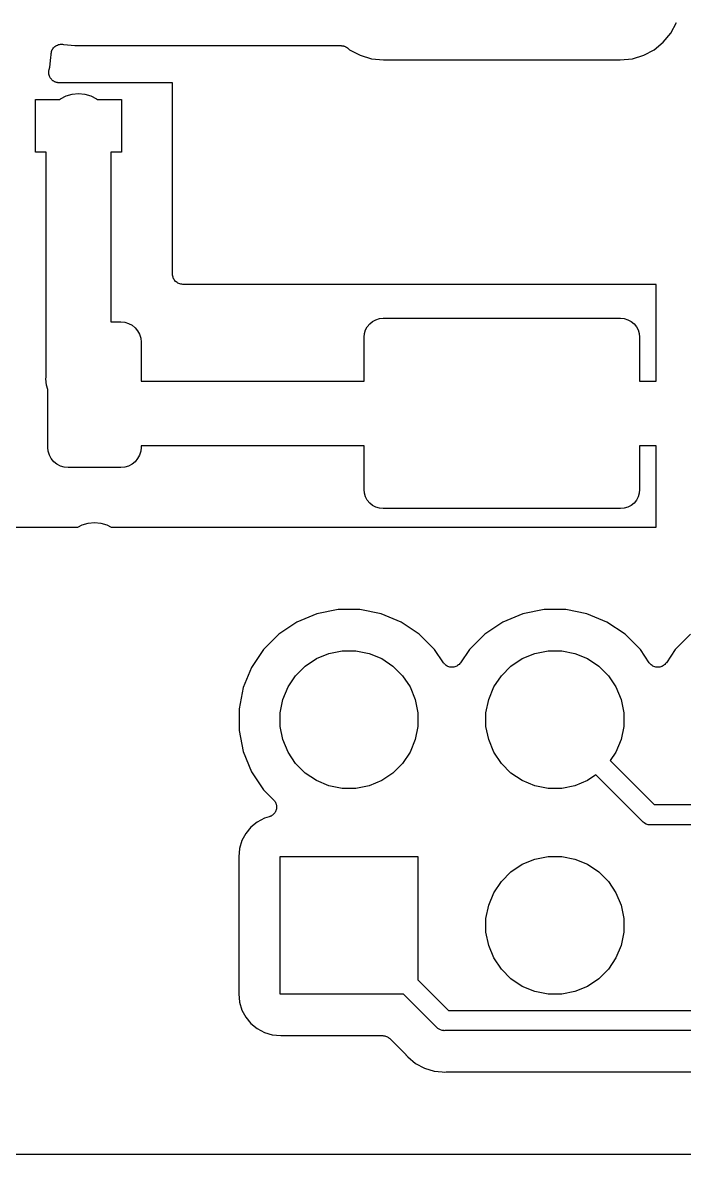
# Model space of a CAD drawing. Extents: x 83.1 to 154, y -94.5 to -68.3.
# Drawn here: x 94.77 to 102.94, y -94.47 to -80.5 of the extents above; entities that cross this region are included whole.
import ezdxf

# ---------------------------------------------------------------- set-up
doc = ezdxf.new("R2010")
doc.units = 0
doc.layers.add('BLACK', color=7, linetype='CONTINUOUS')

msp = doc.modelspace()

# ---------------------------------------------------------------- linework, layer by layer
at = {"layer": 'BLACK', "linetype": 'CONTINUOUS'}
for p, q in [((102.77, -80.6252), (102.839, -80.4963)), ((102.565, -80.8308), (102.678, -80.7381)), ((102.678, -80.7381), (102.77, -80.6252)), ((95.1232, -80.8887), (95.1233, -80.8768)), ((95.1233, -80.8761), (95.1259, -80.8643)), ((95.1233, -80.8765), (95.1233, -80.8761)), ((95.1233, -80.8768), (95.1233, -80.8765)), ((95.1259, -80.8643), (95.1283, -80.8525)), ((95.1283, -80.8525), (95.1284, -80.8522)), ((95.1284, -80.8522), (95.1285, -80.8519)), ((95.1285, -80.8519), (95.1333, -80.8407)), ((95.1333, -80.8407), (95.1379, -80.8297)), ((95.1379, -80.8297), (95.1381, -80.8294)), ((95.1381, -80.8294), (95.1382, -80.8291)), ((95.1382, -80.8291), (95.1451, -80.8191)), ((95.1451, -80.8191), (95.1518, -80.8092)), ((95.1518, -80.8092), (95.152, -80.8089)), ((95.152, -80.8089), (95.1522, -80.8086)), ((95.1522, -80.8086), (95.1609, -80.8002)), ((95.1609, -80.8002), (95.1694, -80.7917)), ((95.1694, -80.7917), (95.1697, -80.7915)), ((95.1697, -80.7915), (95.1699, -80.7913)), ((95.1699, -80.7913), (95.18, -80.7847)), ((95.18, -80.7847), (95.1901, -80.778)), ((95.1901, -80.778), (95.1904, -80.7779)), ((95.1904, -80.7779), (95.1907, -80.7777)), ((95.1907, -80.7777), (95.2017, -80.7732)), ((95.2017, -80.7732), (95.213, -80.7686)), ((95.213, -80.7686), (95.2133, -80.7685)), ((95.2133, -80.7685), (95.2136, -80.7684)), ((95.2136, -80.7684), (95.2255, -80.7661)), ((95.2255, -80.7661), (95.2373, -80.7638)), ((95.2373, -80.7638), (95.2377, -80.7638)), ((95.2377, -80.7638), (95.238, -80.7638)), ((95.238, -80.7638), (95.2502, -80.7638)), ((95.2502, -80.7638), (95.2621, -80.7639)), ((95.2621, -80.7639), (95.2624, -80.7639)), ((95.2624, -80.7639), (95.2628, -80.7639)), ((95.2628, -80.7639), (95.2747, -80.7664)), ((95.2747, -80.7664), (95.2795, -80.7673)), ((95.2795, -80.7673), (95.4164, -80.7808)), ((95.4164, -80.7808), (98.7, -80.7808)), ((98.7, -80.7808), (98.7018, -80.7808)), ((98.7018, -80.7808), (98.7073, -80.7814)), ((98.7073, -80.7814), (98.7128, -80.7814)), ((98.7128, -80.7814), (98.7196, -80.7828)), ((98.7196, -80.7828), (98.7265, -80.7836)), ((98.7265, -80.7836), (98.7317, -80.7852)), ((98.7317, -80.7852), (98.7371, -80.7863)), ((98.7371, -80.7863), (98.7435, -80.789)), ((98.7435, -80.789), (98.7501, -80.7911)), ((98.7501, -80.7911), (98.7549, -80.7937)), ((98.7549, -80.7937), (98.76, -80.7958)), ((98.76, -80.7958), (98.7658, -80.7997)), ((98.7658, -80.7997), (98.7718, -80.803)), ((98.7718, -80.803), (98.776, -80.8066)), ((98.776, -80.8066), (98.7806, -80.8096)), ((98.7806, -80.8096), (98.8064, -80.8308)), ((98.8064, -80.8308), (98.9353, -80.8997)), ((102.436, -80.8997), (102.565, -80.8308)), ((95.108, -81.0462), (95.1196, -80.9286)), ((95.1196, -80.9286), (95.1231, -80.8931)), ((95.1196, -80.9286), (95.1196, -80.9286)), ((95.1231, -80.8931), (95.1232, -80.8887)), ((98.9353, -80.8997), (99.0752, -80.9421)), ((99.0752, -80.9421), (99.2268, -80.9571)), ((99.2268, -80.9571), (102.144, -80.9571)), ((102.144, -80.9571), (102.296, -80.9421)), ((102.296, -80.9421), (102.436, -80.8997)), ((95.0937, -81.1114), (95.0943, -81.1056)), ((95.0943, -81.118), (95.0937, -81.1114)), ((95.0943, -81.0998), (95.0956, -81.0933)), ((95.0943, -81.1056), (95.0943, -81.0998)), ((95.0943, -81.1245), (95.0943, -81.118)), ((95.0954, -81.1303), (95.0943, -81.1245)), ((95.0959, -81.1361), (95.0954, -81.1303)), ((95.0956, -81.0933), (95.0963, -81.0868)), ((95.0978, -81.1424), (95.0959, -81.1361)), ((95.0963, -81.0868), (95.098, -81.0812)), ((95.0991, -81.1489), (95.0978, -81.1424)), ((95.098, -81.0812), (95.0992, -81.0755)), ((95.1013, -81.1543), (95.0991, -81.1489)), ((95.0992, -81.0755), (95.108, -81.0462)), ((95.1029, -81.1599), (95.1013, -81.1543)), ((95.106, -81.1657), (95.1029, -81.1599)), ((95.1085, -81.1718), (95.106, -81.1657)), ((95.1117, -81.1767), (95.1085, -81.1718)), ((95.1144, -81.1819), (95.1117, -81.1767)), ((95.1185, -81.187), (95.1144, -81.1819)), ((95.1222, -81.1925), (95.1185, -81.187)), ((95.1263, -81.1966), (95.1222, -81.1925)), ((95.1299, -81.2012), (95.1263, -81.1966)), ((95.135, -81.2054), (95.1299, -81.2012)), ((95.1396, -81.2101), (95.135, -81.2054)), ((95.1445, -81.2134), (95.1396, -81.2101)), ((95.1489, -81.2171), (95.1445, -81.2134)), ((95.1547, -81.2203), (95.1489, -81.2171)), ((95.1601, -81.224), (95.1547, -81.2203)), ((95.1655, -81.2262), (95.1601, -81.224)), ((95.1707, -81.2291), (95.1655, -81.2262)), ((95.1769, -81.231), (95.1707, -81.2291)), ((95.183, -81.2336), (95.1769, -81.231)), ((95.1887, -81.2348), (95.183, -81.2336)), ((95.1943, -81.2365), (95.1887, -81.2348)), ((95.2008, -81.2373), (95.1943, -81.2365)), ((95.2072, -81.2386), (95.2008, -81.2373)), ((95.2131, -81.2387), (95.2072, -81.2386)), ((95.2189, -81.2393), (95.2131, -81.2387)), ((95.2207, -81.2393), (95.2189, -81.2393)), ((96.6154, -81.2393), (95.2207, -81.2393)), ((96.621, -81.2399), (96.6154, -81.2393)), ((96.6216, -81.2456), (96.621, -81.2399)), ((96.6216, -83.6015), (96.6216, -81.2456)), ((95.2265, -81.4478), (95.2377, -81.4386)), ((95.2377, -81.4386), (95.3072, -81.4015)), ((95.3072, -81.4015), (95.3826, -81.3786)), ((95.3826, -81.3786), (95.461, -81.3709)), ((95.461, -81.3709), (95.5394, -81.3786)), ((95.5394, -81.3786), (95.6148, -81.4015)), ((95.6148, -81.4015), (95.6843, -81.4386)), ((95.6843, -81.4386), (95.6955, -81.4478)), ((94.931, -82.0978), (94.931, -81.4478)), ((94.931, -81.4478), (95.2265, -81.4478)), ((95.6955, -81.4478), (95.991, -81.4478)), ((95.991, -81.4478), (95.991, -82.0978)), ((95.061, -82.0978), (94.931, -82.0978)), ((95.061, -84.8731), (95.061, -82.0978)), ((95.991, -82.0978), (95.861, -82.0978)), ((95.861, -82.0978), (95.861, -84.19)), ((96.6228, -83.6134), (96.6216, -83.6015)), ((96.6238, -83.6253), (96.6228, -83.6134)), ((96.624, -83.6257), (96.6238, -83.6253)), ((96.624, -83.6262), (96.624, -83.6257)), ((96.6275, -83.6377), (96.624, -83.6262)), ((96.6308, -83.6491), (96.6275, -83.6377)), ((96.6311, -83.6495), (96.6308, -83.6491)), ((96.6312, -83.6499), (96.6311, -83.6495)), ((96.6368, -83.6605), (96.6312, -83.6499)), ((96.6423, -83.6711), (96.6368, -83.6605)), ((96.6426, -83.6714), (96.6423, -83.6711)), ((96.6428, -83.6718), (96.6426, -83.6714)), ((96.6504, -83.6811), (96.6428, -83.6718)), ((96.6579, -83.6904), (96.6504, -83.6811)), ((96.6582, -83.6907), (96.6579, -83.6904)), ((96.6585, -83.691), (96.6582, -83.6907)), ((96.6677, -83.6986), (96.6585, -83.691)), ((96.6768, -83.7063), (96.6677, -83.6986)), ((96.6772, -83.7065), (96.6768, -83.7063)), ((96.6776, -83.7068), (96.6772, -83.7065)), ((96.6881, -83.7125), (96.6776, -83.7068)), ((96.6986, -83.7183), (96.6881, -83.7125)), ((96.699, -83.7184), (96.6986, -83.7183)), ((96.6994, -83.7186), (96.699, -83.7184)), ((96.7108, -83.7221), (96.6994, -83.7186)), ((96.7222, -83.7257), (96.7108, -83.7221)), ((96.7226, -83.7258), (96.7222, -83.7257)), ((96.7231, -83.7259), (96.7226, -83.7258)), ((96.7349, -83.7272), (96.7231, -83.7259)), ((96.7468, -83.7285), (96.7349, -83.7272)), ((96.7477, -83.7285), (96.7468, -83.7285)), ((96.7486, -83.7285), (96.7477, -83.7285)), ((96.7477, -83.7285), (96.7477, -83.7285)), ((96.7477, -83.7285), (96.7477, -83.7285)), ((102.584, -83.7285), (96.7486, -83.7285)), ((102.59, -83.7291), (102.584, -83.7285)), ((102.591, -83.7348), (102.59, -83.7291)), ((102.591, -84.921), (102.591, -83.7348)), ((95.861, -84.19), (95.9832, -84.19)), ((95.9832, -84.19), (96.032, -84.1948)), ((96.032, -84.1948), (96.0789, -84.209)), ((96.0789, -84.209), (96.1221, -84.2321)), ((96.1221, -84.2321), (96.16, -84.2632)), ((99.0252, -84.2504), (99.0544, -84.2148)), ((99.0544, -84.2148), (99.09, -84.1856)), ((99.09, -84.1856), (99.1307, -84.1639)), ((99.1307, -84.1639), (99.1748, -84.1505)), ((99.1748, -84.1505), (99.2206, -84.146)), ((99.2206, -84.146), (102.151, -84.146)), ((102.151, -84.146), (102.196, -84.1505)), ((102.196, -84.1505), (102.241, -84.1639)), ((102.241, -84.1639), (102.281, -84.1856)), ((102.281, -84.1856), (102.317, -84.2148)), ((102.317, -84.2148), (102.346, -84.2504)), ((96.16, -84.2632), (96.1911, -84.3011)), ((96.1911, -84.3011), (96.2142, -84.3443)), ((96.2142, -84.3443), (96.2284, -84.3912)), ((98.9856, -84.381), (98.9901, -84.3352)), ((98.9901, -84.3352), (99.0035, -84.2911)), ((99.0035, -84.2911), (99.0252, -84.2504)), ((102.346, -84.2504), (102.368, -84.2911)), ((102.368, -84.2911), (102.381, -84.3352)), ((102.381, -84.3352), (102.386, -84.381)), ((96.2284, -84.3912), (96.2332, -84.44)), ((96.2332, -84.44), (96.2332, -84.921)), ((98.9856, -84.921), (98.9856, -84.381)), ((102.386, -84.381), (102.386, -84.921)), ((95.0591, -84.8928), (95.061, -84.8731)), ((95.0668, -84.9712), (95.0591, -84.8928)), ((96.2332, -84.921), (98.9856, -84.921)), ((102.386, -84.921), (102.591, -84.921)), ((95.0832, -85.0253), (95.0668, -84.9712)), ((95.0832, -85.74), (95.0832, -85.0253)), ((95.088, -85.7888), (95.0832, -85.74)), ((96.2332, -85.74), (96.2284, -85.7888)), ((98.9856, -85.721), (96.2332, -85.721)), ((96.2332, -85.721), (96.2332, -85.74)), ((98.9856, -86.261), (98.9856, -85.721)), ((102.591, -85.721), (102.386, -85.721)), ((102.386, -85.721), (102.386, -86.261)), ((102.591, -86.7195), (102.591, -85.721)), ((95.1022, -85.8357), (95.088, -85.7888)), ((95.1253, -85.8789), (95.1022, -85.8357)), ((95.1564, -85.9168), (95.1253, -85.8789)), ((96.1911, -85.8789), (96.16, -85.9168)), ((96.2142, -85.8357), (96.1911, -85.8789)), ((96.2284, -85.7888), (96.2142, -85.8357)), ((95.1943, -85.9479), (95.1564, -85.9168)), ((95.2375, -85.971), (95.1943, -85.9479)), ((95.2844, -85.9852), (95.2375, -85.971)), ((95.3332, -85.99), (95.2844, -85.9852)), ((95.9832, -85.99), (95.3332, -85.99)), ((96.032, -85.9852), (95.9832, -85.99)), ((96.0789, -85.971), (96.032, -85.9852)), ((96.1221, -85.9479), (96.0789, -85.971)), ((96.16, -85.9168), (96.1221, -85.9479)), ((98.9901, -86.3068), (98.9856, -86.261)), ((99.0035, -86.3509), (98.9901, -86.3068)), ((102.381, -86.3068), (102.368, -86.3509)), ((102.386, -86.261), (102.381, -86.3068)), ((99.0252, -86.3916), (99.0035, -86.3509)), ((99.0544, -86.4272), (99.0252, -86.3916)), ((99.09, -86.4564), (99.0544, -86.4272)), ((99.1307, -86.4781), (99.09, -86.4564)), ((102.281, -86.4564), (102.241, -86.4781)), ((102.317, -86.4272), (102.281, -86.4564)), ((102.346, -86.3916), (102.317, -86.4272)), ((102.368, -86.3509), (102.346, -86.3916)), ((99.1748, -86.4915), (99.1307, -86.4781)), ((99.2206, -86.496), (99.1748, -86.4915)), ((102.151, -86.496), (99.2206, -86.496)), ((102.196, -86.4915), (102.151, -86.496)), ((102.241, -86.4781), (102.196, -86.4915)), ((94.418, -86.7257), (95.4526, -86.7257)), ((95.4526, -86.7257), (95.5044, -86.6981)), ((95.5044, -86.6981), (95.5798, -86.6752)), ((95.5798, -86.6752), (95.6582, -86.6675)), ((95.6582, -86.6675), (95.7366, -86.6752)), ((95.7366, -86.6752), (95.812, -86.6981)), ((95.812, -86.6981), (95.8638, -86.7257)), ((95.8638, -86.7257), (102.584, -86.7257)), ((102.584, -86.7257), (102.59, -86.7252)), ((102.59, -86.7252), (102.591, -86.7195)), ((98.4039, -87.7942), (98.1567, -87.8966)), ((98.6662, -87.742), (98.4039, -87.7942)), ((98.9337, -87.742), (98.6662, -87.742)), ((99.1961, -87.7942), (98.9337, -87.742)), ((99.4433, -87.8966), (99.1961, -87.7942)), ((100.944, -87.7942), (100.697, -87.8966)), ((101.206, -87.742), (100.944, -87.7942)), ((101.474, -87.742), (101.206, -87.742)), ((101.736, -87.7942), (101.474, -87.742)), ((101.983, -87.8966), (101.736, -87.7942)), ((98.1567, -87.8966), (97.9343, -88.0452)), ((99.6657, -88.0452), (99.4433, -87.8966)), ((100.697, -87.8966), (100.474, -88.0452)), ((102.206, -88.0452), (101.983, -87.8966)), ((97.9343, -88.0452), (97.7452, -88.2343)), ((99.8548, -88.2343), (99.6657, -88.0452)), ((100.474, -88.0452), (100.285, -88.2343)), ((102.395, -88.2343), (102.206, -88.0452)), ((103.014, -88.0452), (102.825, -88.2343)), ((97.7452, -88.2343), (97.5966, -88.4567)), ((98.3974, -88.3467), (98.5521, -88.2827)), ((98.5521, -88.2827), (98.7163, -88.25)), ((98.7163, -88.25), (98.8837, -88.25)), ((98.8837, -88.25), (99.0479, -88.2827)), ((99.0479, -88.2827), (99.2026, -88.3467)), ((99.9644, -88.3983), (99.8548, -88.2343)), ((100.285, -88.2343), (100.176, -88.3983)), ((100.937, -88.3467), (101.092, -88.2827)), ((101.092, -88.2827), (101.256, -88.25)), ((101.256, -88.25), (101.424, -88.25)), ((101.424, -88.25), (101.588, -88.2827)), ((101.588, -88.2827), (101.743, -88.3467)), ((102.504, -88.3983), (102.395, -88.2343)), ((102.825, -88.2343), (102.716, -88.3983)), ((98.2582, -88.4398), (98.3974, -88.3467)), ((99.2026, -88.3467), (99.3418, -88.4398)), ((99.972, -88.4076), (99.9644, -88.3983)), ((99.9796, -88.417), (99.972, -88.4076)), ((99.9799, -88.4172), (99.9796, -88.417)), ((99.9801, -88.4175), (99.9799, -88.4172)), ((99.9894, -88.4252), (99.9801, -88.4175)), ((99.9987, -88.4329), (99.9894, -88.4252)), ((100.149, -88.4263), (100.14, -88.4338)), ((100.159, -88.4187), (100.149, -88.4263)), ((100.167, -88.4092), (100.159, -88.4183)), ((100.159, -88.4183), (100.159, -88.4185)), ((100.159, -88.4185), (100.159, -88.4187)), ((100.175, -88.3998), (100.167, -88.4092)), ((100.176, -88.3983), (100.175, -88.3992)), ((100.175, -88.3992), (100.175, -88.3992)), ((100.175, -88.3992), (100.175, -88.3992)), ((100.175, -88.3992), (100.175, -88.3998)), ((100.798, -88.4398), (100.937, -88.3467)), ((101.743, -88.3467), (101.882, -88.4398)), ((102.512, -88.4076), (102.504, -88.3983)), ((102.52, -88.417), (102.512, -88.4076)), ((102.52, -88.4172), (102.52, -88.417)), ((102.52, -88.4175), (102.52, -88.4172)), ((102.529, -88.4252), (102.52, -88.4175)), ((102.539, -88.4329), (102.529, -88.4252)), ((102.689, -88.4263), (102.68, -88.4338)), ((102.699, -88.4187), (102.689, -88.4263)), ((102.707, -88.4092), (102.699, -88.4183)), ((102.699, -88.4183), (102.699, -88.4185)), ((102.699, -88.4185), (102.699, -88.4187)), ((102.715, -88.3998), (102.707, -88.4092)), ((102.716, -88.3983), (102.715, -88.3992)), ((102.715, -88.3992), (102.715, -88.3992)), ((102.715, -88.3992), (102.715, -88.3992)), ((102.715, -88.3992), (102.715, -88.3998)), ((97.5966, -88.4567), (97.4942, -88.7039)), ((98.0467, -88.6974), (98.1398, -88.5582)), ((98.1398, -88.5582), (98.2582, -88.4398)), ((99.3418, -88.4398), (99.4602, -88.5582)), ((99.4602, -88.5582), (99.5533, -88.6974)), ((99.999, -88.433), (99.9987, -88.4329)), ((99.9993, -88.4332), (99.999, -88.433)), ((100.01, -88.439), (99.9993, -88.4332)), ((100.02, -88.4447), (100.01, -88.439)), ((100.021, -88.4448), (100.02, -88.4447)), ((100.021, -88.445), (100.021, -88.4448)), ((100.033, -88.4485), (100.021, -88.445)), ((100.044, -88.4521), (100.033, -88.4485)), ((100.045, -88.4522), (100.044, -88.4521)), ((100.044, -88.4521), (100.044, -88.4521)), ((100.057, -88.4535), (100.045, -88.4522)), ((100.069, -88.4548), (100.057, -88.4535)), ((100.081, -88.4536), (100.069, -88.4548)), ((100.069, -88.4548), (100.069, -88.4547)), ((100.069, -88.4547), (100.069, -88.4548)), ((100.093, -88.4526), (100.081, -88.4536)), ((100.094, -88.4525), (100.093, -88.4526)), ((100.106, -88.449), (100.094, -88.4524)), ((100.094, -88.4524), (100.094, -88.4525)), ((100.117, -88.4456), (100.106, -88.449)), ((100.118, -88.4455), (100.117, -88.4456)), ((100.129, -88.4398), (100.118, -88.4454)), ((100.118, -88.4454), (100.118, -88.4455)), ((100.139, -88.4342), (100.129, -88.4398)), ((100.14, -88.434), (100.139, -88.4342)), ((100.14, -88.4338), (100.14, -88.434)), ((100.587, -88.6974), (100.68, -88.5582)), ((100.68, -88.5582), (100.798, -88.4398)), ((101.882, -88.4398), (102, -88.5582)), ((102, -88.5582), (102.093, -88.6974)), ((102.539, -88.433), (102.539, -88.4329)), ((102.539, -88.4332), (102.539, -88.433)), ((102.55, -88.439), (102.539, -88.4332)), ((102.56, -88.4447), (102.55, -88.439)), ((102.561, -88.4448), (102.56, -88.4447)), ((102.561, -88.445), (102.561, -88.4448)), ((102.573, -88.4485), (102.561, -88.445)), ((102.584, -88.4521), (102.573, -88.4485)), ((102.585, -88.4522), (102.584, -88.4521)), ((102.584, -88.4521), (102.584, -88.4521)), ((102.597, -88.4535), (102.585, -88.4522)), ((102.609, -88.4548), (102.597, -88.4535)), ((102.621, -88.4536), (102.609, -88.4548)), ((102.609, -88.4548), (102.609, -88.4547)), ((102.609, -88.4547), (102.609, -88.4548)), ((102.633, -88.4526), (102.621, -88.4536)), ((102.634, -88.4525), (102.633, -88.4526)), ((102.646, -88.449), (102.634, -88.4524)), ((102.634, -88.4524), (102.634, -88.4525)), ((102.657, -88.4456), (102.646, -88.449)), ((102.658, -88.4455), (102.657, -88.4456)), ((102.669, -88.4398), (102.658, -88.4454)), ((102.658, -88.4454), (102.658, -88.4455)), ((102.679, -88.4342), (102.669, -88.4398)), ((102.68, -88.434), (102.679, -88.4342)), ((102.68, -88.4338), (102.68, -88.434)), ((97.4942, -88.7039), (97.442, -88.9663)), ((97.9827, -88.8521), (98.0467, -88.6974)), ((99.5533, -88.6974), (99.6173, -88.8521)), ((100.523, -88.8521), (100.587, -88.6974)), ((102.093, -88.6974), (102.157, -88.8521)), ((97.442, -88.9663), (97.442, -89.2338)), ((97.95, -89.0163), (97.9827, -88.8521)), ((99.6173, -88.8521), (99.65, -89.0163)), ((100.49, -89.0163), (100.523, -88.8521)), ((102.157, -88.8521), (102.19, -89.0163)), ((97.95, -89.1837), (97.95, -89.0163)), ((99.65, -89.0163), (99.65, -89.1837)), ((100.49, -89.1837), (100.49, -89.0163)), ((102.19, -89.0163), (102.19, -89.1837)), ((97.442, -89.2338), (97.4942, -89.4961)), ((97.9827, -89.3479), (97.95, -89.1837)), ((99.65, -89.1837), (99.6173, -89.3479)), ((100.523, -89.3479), (100.49, -89.1837)), ((102.19, -89.1837), (102.157, -89.3479)), ((98.0467, -89.5026), (97.9827, -89.3479)), ((99.6173, -89.3479), (99.5533, -89.5026)), ((100.587, -89.5026), (100.523, -89.3479)), ((102.157, -89.3479), (102.093, -89.5026)), ((97.4942, -89.4961), (97.5966, -89.7433)), ((98.1398, -89.6418), (98.0467, -89.5026)), ((99.5533, -89.5026), (99.4602, -89.6418)), ((100.68, -89.6418), (100.587, -89.5026)), ((102.093, -89.5026), (102.024, -89.6068)), ((98.2582, -89.7602), (98.1398, -89.6418)), ((99.4602, -89.6418), (99.3418, -89.7602)), ((100.798, -89.7602), (100.68, -89.6418)), ((102.024, -89.6068), (102.567, -90.15)), ((97.5966, -89.7433), (97.7452, -89.9657)), ((98.3974, -89.8533), (98.2582, -89.7602)), ((99.3418, -89.7602), (99.2026, -89.8533)), ((100.937, -89.8533), (100.798, -89.7602)), ((101.847, -89.7836), (101.743, -89.8533)), ((102.422, -90.3591), (101.847, -89.7836)), ((97.7452, -89.9657), (97.8682, -90.0887)), ((98.5521, -89.9173), (98.3974, -89.8533)), ((98.7163, -89.95), (98.5521, -89.9173)), ((98.8837, -89.95), (98.7163, -89.95)), ((99.0479, -89.9173), (98.8837, -89.95)), ((99.2026, -89.8533), (99.0479, -89.9173)), ((101.092, -89.9173), (100.937, -89.8533)), ((101.256, -89.95), (101.092, -89.9173)), ((101.424, -89.95), (101.256, -89.95)), ((101.588, -89.9173), (101.424, -89.95)), ((101.743, -89.8533), (101.588, -89.9173)), ((97.8682, -90.0887), (97.8694, -90.0899)), ((97.8694, -90.0899), (97.8731, -90.0946)), ((97.8731, -90.0946), (97.8773, -90.0988)), ((97.8773, -90.0988), (97.8808, -90.1042)), ((97.8808, -90.1042), (97.8849, -90.1093)), ((97.8865, -90.2442), (97.8834, -90.2499)), ((97.8849, -90.1093), (97.8876, -90.1146)), ((97.8902, -90.2387), (97.8865, -90.2442)), ((97.8876, -90.1146), (97.8909, -90.1195)), ((97.8925, -90.2333), (97.8902, -90.2387)), ((97.8909, -90.1195), (97.8933, -90.1255)), ((97.8953, -90.2281), (97.8925, -90.2333)), ((97.8933, -90.1255), (97.8963, -90.1313)), ((97.8972, -90.2219), (97.8953, -90.2281)), ((97.8963, -90.1313), (97.8979, -90.137)), ((97.8997, -90.2159), (97.8972, -90.2219)), ((97.8979, -90.137), (97.9002, -90.1425)), ((97.9009, -90.2101), (97.8997, -90.2159)), ((97.9002, -90.1425), (97.9014, -90.1489)), ((97.9027, -90.2045), (97.9009, -90.2101)), ((97.9014, -90.1489), (97.9032, -90.1551)), ((97.9034, -90.198), (97.9027, -90.2045)), ((97.9032, -90.1551), (97.9037, -90.161)), ((97.9047, -90.1916), (97.9034, -90.198)), ((97.9037, -90.161), (97.9048, -90.1668)), ((97.9054, -90.1798), (97.9047, -90.1857)), ((97.9047, -90.1857), (97.9047, -90.1916)), ((97.9048, -90.1668), (97.9048, -90.1733)), ((97.9048, -90.1733), (97.9054, -90.1798)), ((102.567, -90.15), (104.473, -90.15)), ((97.6664, -90.3656), (97.5891, -90.4291)), ((97.7547, -90.3184), (97.6664, -90.3656)), ((97.8152, -90.3), (97.7547, -90.3184)), ((97.8207, -90.2978), (97.8152, -90.3)), ((97.8264, -90.2961), (97.8207, -90.2978)), ((97.8321, -90.293), (97.8264, -90.2961)), ((97.8381, -90.2905), (97.8321, -90.293)), ((97.8431, -90.2873), (97.8381, -90.2905)), ((97.8483, -90.2845), (97.8431, -90.2873)), ((97.8534, -90.2804), (97.8483, -90.2845)), ((97.8588, -90.2768), (97.8534, -90.2804)), ((97.863, -90.2726), (97.8588, -90.2768)), ((97.8676, -90.2689), (97.863, -90.2726)), ((97.8717, -90.2639), (97.8676, -90.2689)), ((97.8763, -90.2593), (97.8717, -90.2639)), ((97.8796, -90.2544), (97.8763, -90.2593)), ((97.8834, -90.2499), (97.8796, -90.2544)), ((102.426, -90.3638), (102.422, -90.3591)), ((102.431, -90.3677), (102.426, -90.3638)), ((102.441, -90.3756), (102.431, -90.3677)), ((102.431, -90.3677), (102.431, -90.3677)), ((102.445, -90.3794), (102.441, -90.3756)), ((102.467, -90.391), (102.445, -90.3794)), ((97.5256, -90.5064), (97.4784, -90.5947)), ((97.5891, -90.4291), (97.5256, -90.5064)), ((102.49, -90.3982), (102.467, -90.391)), ((102.509, -90.4), (102.49, -90.3982)), ((102.515, -90.4006), (102.509, -90.4)), ((102.509, -90.4), (102.509, -90.4)), ((102.521, -90.4), (102.515, -90.4006)), ((104.519, -90.4), (102.521, -90.4)), ((97.4784, -90.5947), (97.4493, -90.6904)), ((97.4493, -90.6904), (97.4389, -90.7962)), ((97.4389, -90.7962), (97.4389, -92.4838)), ((97.95, -92.49), (97.95, -90.79)), ((97.95, -90.79), (99.65, -90.79)), ((99.65, -90.79), (99.65, -92.3132)), ((101.092, -90.8227), (101.256, -90.79)), ((101.256, -90.79), (101.424, -90.79)), ((101.424, -90.79), (101.588, -90.8227)), ((100.798, -90.9798), (100.937, -90.8867)), ((100.937, -90.8867), (101.092, -90.8227)), ((101.588, -90.8227), (101.743, -90.8867)), ((101.743, -90.8867), (101.882, -90.9798)), ((100.68, -91.0982), (100.798, -90.9798)), ((101.882, -90.9798), (102, -91.0982)), ((100.587, -91.2374), (100.68, -91.0982)), ((102, -91.0982), (102.093, -91.2374)), ((100.523, -91.3921), (100.587, -91.2374)), ((102.093, -91.2374), (102.157, -91.3921)), ((100.49, -91.5563), (100.523, -91.3921)), ((102.157, -91.3921), (102.19, -91.5563)), ((100.49, -91.7237), (100.49, -91.5563)), ((102.19, -91.5563), (102.19, -91.7237)), ((100.523, -91.8879), (100.49, -91.7237)), ((102.19, -91.7237), (102.157, -91.8879)), ((100.587, -92.0426), (100.523, -91.8879)), ((102.157, -91.8879), (102.093, -92.0426)), ((100.68, -92.1818), (100.587, -92.0426)), ((102.093, -92.0426), (102, -92.1818)), ((100.798, -92.3002), (100.68, -92.1818)), ((102, -92.1818), (101.882, -92.3002)), ((99.65, -92.3132), (100.027, -92.69)), ((100.937, -92.3933), (100.798, -92.3002)), ((101.882, -92.3002), (101.743, -92.3933)), ((101.092, -92.4573), (100.937, -92.3933)), ((101.256, -92.49), (101.092, -92.4573)), ((101.588, -92.4573), (101.424, -92.49)), ((101.743, -92.3933), (101.588, -92.4573)), ((97.4389, -92.4838), (97.4493, -92.5896)), ((97.4493, -92.5896), (97.4784, -92.6853)), ((99.4732, -92.49), (97.95, -92.49)), ((99.8823, -92.8991), (99.4732, -92.49)), ((101.424, -92.49), (101.256, -92.49)), ((97.4784, -92.6853), (97.5256, -92.7736)), ((100.027, -92.69), (104.392, -92.69)), ((97.5256, -92.7736), (97.5891, -92.8509)), ((97.5891, -92.8509), (97.6664, -92.9144)), ((99.8862, -92.9038), (99.8823, -92.8991)), ((97.6664, -92.9144), (97.7547, -92.9616)), ((97.7547, -92.9616), (97.8504, -92.9906)), ((97.8504, -92.9906), (97.9562, -93.0011)), ((97.9562, -93.0011), (99.2133, -93.0011)), ((99.2133, -93.0011), (99.2137, -93.0011)), ((99.2137, -93.0011), (99.2137, -93.0011)), ((99.2137, -93.0011), (99.2137, -93.0011)), ((99.2137, -93.0011), (99.215, -93.0011)), ((99.215, -93.0011), (99.2267, -93.0024)), ((99.2267, -93.0024), (99.2384, -93.0036)), ((99.2384, -93.0036), (99.239, -93.0038)), ((99.239, -93.0038), (99.2397, -93.0038)), ((99.2397, -93.0038), (99.2509, -93.0074)), ((99.2509, -93.0074), (99.2621, -93.0108)), ((99.2621, -93.0108), (99.2627, -93.0111)), ((99.2627, -93.0111), (99.2633, -93.0113)), ((99.2633, -93.0113), (99.2736, -93.017)), ((99.2736, -93.017), (99.2839, -93.0225)), ((99.2839, -93.0225), (99.2844, -93.023)), ((99.2844, -93.023), (99.285, -93.0233)), ((99.285, -93.0233), (99.294, -93.0308)), ((99.294, -93.0308), (99.3031, -93.0383)), ((99.3031, -93.0383), (99.501, -93.2362)), ((99.8909, -92.9077), (99.8862, -92.9038)), ((99.8962, -92.912), (99.8909, -92.9077)), ((99.8909, -92.9077), (99.8909, -92.9077)), ((99.9052, -92.9194), (99.8962, -92.912)), ((99.9269, -92.931), (99.9052, -92.9194)), ((99.9505, -92.9382), (99.9269, -92.931)), ((99.9689, -92.94), (99.9505, -92.9382)), ((99.975, -92.9406), (99.9689, -92.94)), ((99.9689, -92.94), (99.9689, -92.94)), ((99.9811, -92.94), (99.975, -92.9406)), ((104.438, -92.94), (99.9811, -92.94)), ((99.501, -93.2362), (99.5022, -93.2375)), ((99.5022, -93.2375), (99.5056, -93.2417)), ((99.5056, -93.2417), (99.5094, -93.2454)), ((99.5094, -93.2454), (99.5252, -93.2648)), ((99.5252, -93.2648), (99.6216, -93.3439)), ((99.6216, -93.3439), (99.7316, -93.4026)), ((99.7316, -93.4026), (99.8509, -93.4388)), ((99.8509, -93.4388), (99.9501, -93.4486)), ((99.9501, -93.4486), (99.9501, -93.4486)), ((99.9501, -93.4486), (99.975, -93.4511)), ((99.975, -93.4511), (99.9999, -93.4486)), ((99.9999, -93.4486), (100.002, -93.4485)), ((100.002, -93.4485), (100.007, -93.4485)), ((100.007, -93.4485), (100.012, -93.448)), ((100.012, -93.448), (104.407, -93.448)), ((148.96, -94.467), (87.9455, -94.467))]:
    msp.add_line(p, q, dxfattribs=at)

doc.saveas('drawing.dxf')
